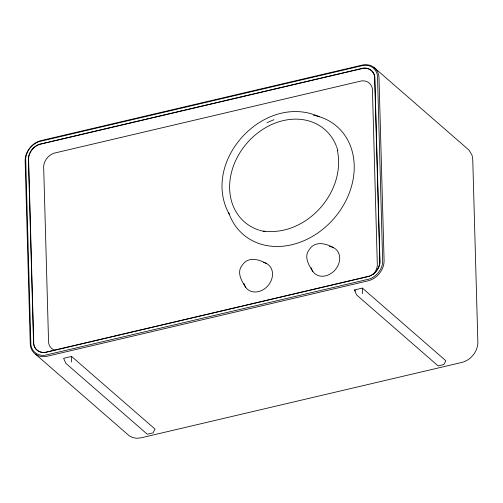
<?xml version="1.0" encoding="UTF-8"?>
<svg xmlns="http://www.w3.org/2000/svg" width="503" height="503" viewBox="0 0 503 503"><rect width="100%" height="100%" fill="white"/><g stroke="black" fill="none" stroke-linecap="round" stroke-linejoin="round"><path stroke-width="0.75" d="M267.018 122.669L273.909 119.714M71.583 356.445L63.611 358.318L65.849 363.342L147.297 434.234L153.038 432.882L155.031 429.078L71.583 356.445L71.589 361.99M354.42 289.973L362.399 288.1L445.847 360.733L443.853 364.537L438.107 365.882L356.665 294.991L354.42 289.973L355.602 291.004M263.289 231.047C306.063 236.838 346.183 192.297 337.387 150.372M319.355 116.727C264.025 91.904 199.924 161.828 229.443 214.63M333.401 247.589C325.718 243.333 315.048 240.667 309.358 249.419C303.567 256.473 308.704 265.226 312.879 271.526M266.238 263.377C258.555 259.114 247.885 256.448 242.195 265.207C236.404 272.255 241.541 281.007 245.716 287.307M373.83 67.257L469.054 150.158L472.065 155.276L472.751 159.426L477.85 342.021C477.982 351.421 470.858 360.217 461.798 362.443L140.985 437.843L136.697 438.283L132.666 437.566L129.17 435.743L35.411 354.131M362.399 288.1L362.405 293.645M263.578 262.478A16.115 13.116 -49 0 1 267.483 286.238A16.115 13.116 -49 0 1 243.974 283.453M329.308 246.483A16.115 13.116 -49 0 1 335.212 269.828A16.115 13.116 -49 0 1 311.137 267.671M258.812 230.041A61.228 49.835 -49 0 1 248.394 141.525A61.228 49.835 -49 0 1 336.23 145.751M336.494 146.417A61.228 49.835 -49 0 1 337.859 150.573M265.112 231.613A61.228 49.835 -49 0 1 259.498 230.261M313.47 115.269A71.495 58.191 -49 0 1 333.816 218.667A71.495 58.191 -49 0 1 228.676 212.473M54.777 350.264A13.462 10.959 -49 0 1 48.584 342.75L43.648 166.122A13.462 10.959 -49 0 1 53.771 153.245L361.695 80.876A13.462 10.959 -49 0 1 372.402 88.861L377.338 265.49A13.462 10.959 -49 0 1 372.93 274.607M25.678 158.319L30.897 345.001A17.398 14.159 -49 0 0 44.729 355.319L369.623 278.964A17.398 14.159 -49 0 0 382.701 262.321L377.489 75.639A17.398 14.159 -49 0 0 363.656 65.321L38.762 141.676A17.398 14.159 -49 0 0 25.678 158.319M28.382 158.043L33.575 344.014A14.38 11.707 -49 0 0 45.006 352.546L369.189 276.354A14.38 11.707 -49 0 0 380.004 262.597L374.81 76.626A14.38 11.707 -49 0 0 363.373 68.1L39.19 144.286A14.38 11.707 -49 0 0 28.382 158.043M28.57 158.024L33.758 343.945A14.166 11.531 -49 0 0 45.025 352.351L369.164 276.172A14.166 11.531 -49 0 0 379.815 262.616L374.622 76.695A14.166 11.531 -49 0 0 363.355 68.295L39.221 144.468A14.166 11.531 -49 0 0 28.57 158.024M362.015 65.157L41.202 140.557A18.378 14.958 -49 0 0 25.15 160.979L30.249 343.574A18.378 14.958 -49 0 0 47.225 356.231L368.039 280.837A18.378 14.958 -49 0 0 384.091 260.416L378.992 77.82A18.378 14.958 -49 0 0 362.015 65.157"/></g></svg>
